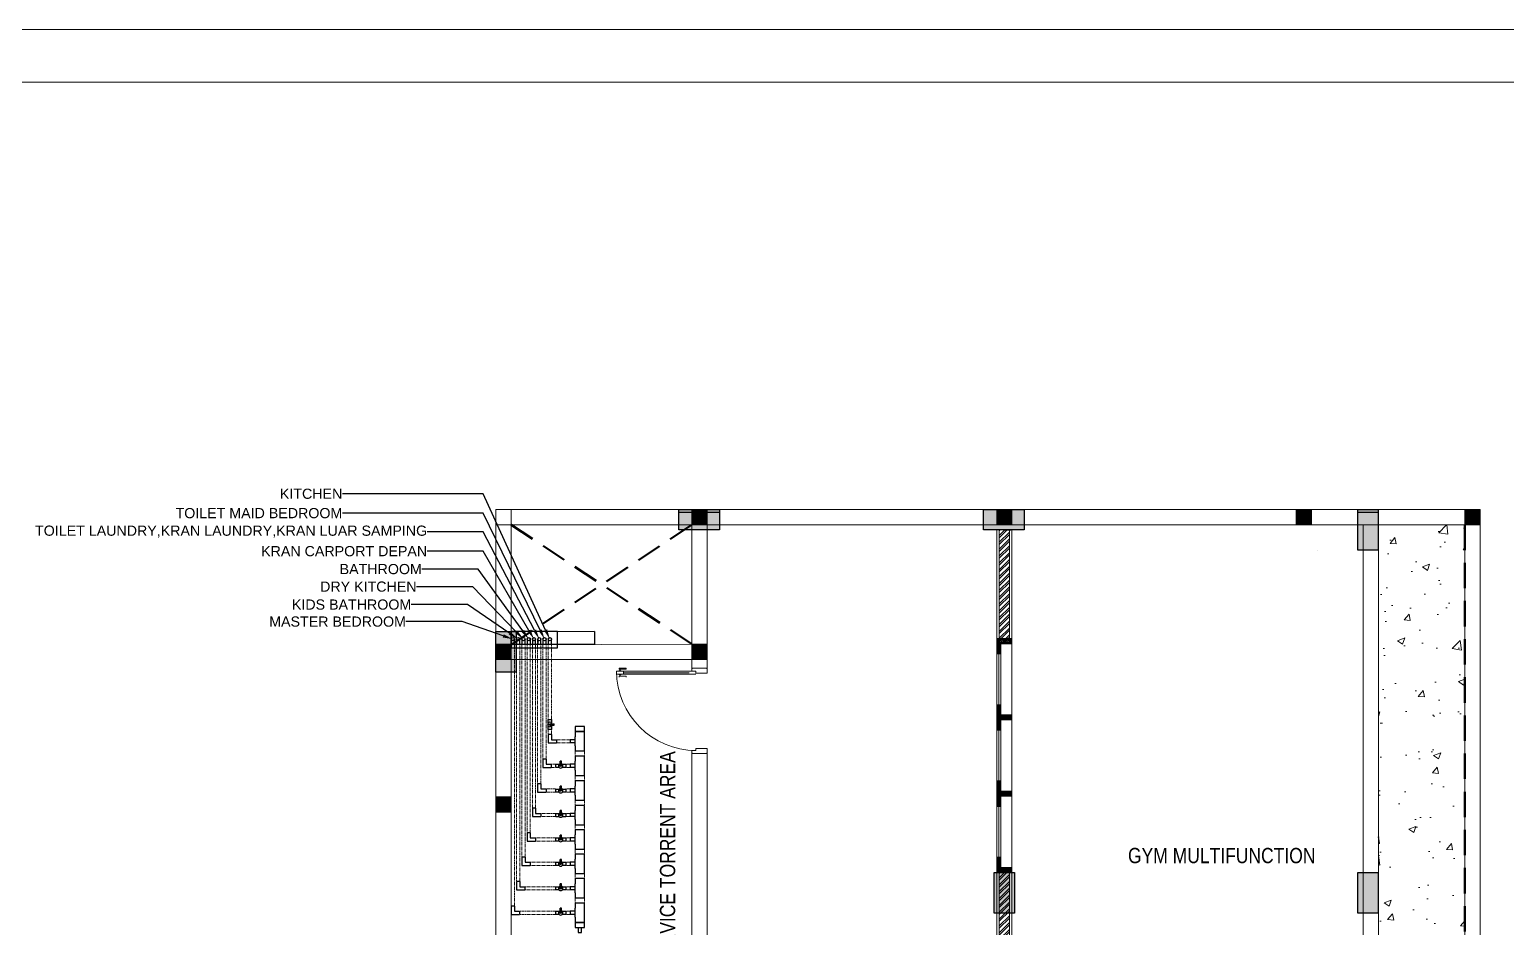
# Model space of a CAD drawing. Header units: millimetres. Extents: x 7371 to 278338, y -43753 to 35464.
# Drawn here: x 234533 to 249034, y -4077 to 4746 of the extents above; entities that cross this region are included whole.
import ezdxf
from ezdxf import colors
from ezdxf.entities.mleader import LeaderData, LeaderLine
from ezdxf.math import Vec2, Vec3

# ---------------------------------------------------------------- set-up
doc = ezdxf.new("R2010")
doc.units = ezdxf.units.MM
doc.header["$MEASUREMENT"] = 0
for name, pattern in [('CENTER', [50.8, 31.75, -6.35, 6.35, -6.35]), ('DASHED2', [0.375, 0.25, -0.125]), ('SLD-Solid', [0])]:
    doc.linetypes.add(name, pattern=pattern)
for name, color, linetype, lineweight in [('28-Arsiran', 252, 'Continuous', 5), ('8', 8, 'Continuous', 5), ('DINDING', 1, 'Continuous', 20), ('DOOR OPENING', 4, 'SLD-Solid', 5), ('FURNITURE', 25, 'Continuous', 5), ('HATCH', 8, 'Continuous', 13), ('KOL', 5, 'Continuous', 18), ('LEGEND', 1, 'DASHED2', 50), ('PIPA AIR BERSIH', 5, 'CENTER', 5), ('XR-KOP A3_MOZART$0$KOP-A1$0$A-GRSKOP', 1, 'Continuous', 5)]:
    doc.layers.add(name, color=color, linetype=linetype, lineweight=lineweight)
doc.layers.add('TEXT', color=4, linetype='Continuous')
doc.layers.add('WALL', color=90, linetype='Continuous')
doc.styles.add('Arial Narrow', font='ARIALN.TTF')
doc.styles.get("Standard").update_dxf_attribs({"font": 'arial.ttf'})
pattern_1 = [(45, (1137.498356, -92.458219), (-0.00773398042, 0.00773398042), [])]
pattern_2 = [(45, (1137.499063, -93.208219), (-0.00773398042, 0.00773398042), [])]
pattern_3 = [(45, (1137.499063, -94.708219), (-0.00773398042, 0.00773398042), [])]

# ---------------------------------------------------------------- blocks, each defined once
blk = doc.blocks.new('hsdh')
at = {"layer": 'XR-KOP A3_MOZART$0$KOP-A1$0$A-GRSKOP', "color": 0, "linetype": 'Continuous', "lineweight": 5}
blk.add_lwpolyline([(145480, 82601), (107945, 82601), (107945, 56197), (145480, 56197)], close=True, dxfattribs=at)
at = {"layer": 'XR-KOP A3_MOZART$0$KOP-A1$0$A-GRSKOP', "color": 5, "linetype": 'Continuous', "lineweight": 5}
blk.add_lwpolyline([(145017, 82138), (108409, 82138), (108409, 56660), (145017, 56660)], close=True, dxfattribs=at)
blk = doc.blocks.new('KOLOM PRAKTIS')
at = {"layer": 'HATCH'}
h = blk.add_hatch(color=256, dxfattribs=at)
h.dxf.hatch_style = 1
h.paths.add_polyline_path([(-75, 75), (-75, -75), (75, -75), (75, 75)])
at = {"layer": 'KOL'}
blk.add_lwpolyline([(-75, -75), (75, -75), (75, 75), (-75, 75)], close=True, dxfattribs=at)
blk = doc.blocks.new('hs')
at = {"layer": '28-Arsiran'}
h = blk.add_hatch(dxfattribs=at)
h.set_pattern_fill('ANSI32', color=256, scale=0.005)
h.set_pattern_definition([(45, (59.232826, -82.70776), (-0.0336759605, 0.0336759605), []), (45, (59.255276, -82.70776), (-0.0336759605, 0.0336759605), [])])
h.paths.add_polyline_path([(400.119, 76.7), (400.019, 76.7), (400.019, 75.77), (400.119, 75.77)])
h.paths.add_polyline_path([(400.019, 79), (400.119, 79), (400.119, 80.07), (400.019, 80.07)])
at = {"layer": 'DOOR OPENING', "linetype": 'Continuous', "transparency": 33554687}
h = blk.add_hatch(dxfattribs=at)
h.set_pattern_fill('ANSI31', color=256, scale=0.0875)
h.set_pattern_definition(pattern_1)
h.paths.add_polyline_path([(399.994, 78.95), (399.994, 79), (400.144, 79), (400.144, 78.95)])
h = blk.add_hatch(dxfattribs=at)
h.set_pattern_fill('ANSI31', color=256, scale=0.0875)
h.set_pattern_definition(pattern_1)
h.paths.add_polyline_path([(399.994, 78.95), (399.994, 79), (400.144, 79), (400.144, 78.95)])
h = blk.add_hatch(dxfattribs=at)
h.set_pattern_fill('ANSI31', color=256, scale=0.0875)
h.set_pattern_definition([(45, (1185.51811, -241.864732), (-0.00773398042, 0.00773398042), [])])
h.paths.add_polyline_path([(399.994, 78.85), (399.994, 78.95), (400.034, 78.95), (400.034, 78.85)])
h = blk.add_hatch(dxfattribs=at)
h.set_pattern_fill('ANSI31', color=256, scale=0.0875)
h.set_pattern_definition([(45, (1185.518817, -242.464732), (-0.00773398042, 0.00773398042), [])])
h.paths.add_polyline_path([(399.994, 78.25), (399.994, 78.35), (400.034, 78.35), (400.034, 78.25)])
h = blk.add_hatch(dxfattribs=at)
h.set_pattern_fill('ANSI31', color=256, scale=0.0875)
h.set_pattern_definition(pattern_2)
h.paths.add_polyline_path([(399.994, 78.2), (399.994, 78.25), (400.144, 78.25), (400.144, 78.2)])
h = blk.add_hatch(dxfattribs=at)
h.set_pattern_fill('ANSI31', color=256, scale=0.0875)
h.set_pattern_definition(pattern_2)
h.paths.add_polyline_path([(399.994, 78.2), (399.994, 78.25), (400.144, 78.25), (400.144, 78.2)])
h = blk.add_hatch(dxfattribs=at)
h.set_pattern_fill('ANSI31', color=256, scale=0.0875)
h.set_pattern_definition([(45, (1185.51811, -242.614732), (-0.00773398042, 0.00773398042), [])])
h.paths.add_polyline_path([(399.994, 78.1), (399.994, 78.2), (400.034, 78.2), (400.034, 78.1)])
h = blk.add_hatch(dxfattribs=at)
h.set_pattern_fill('ANSI31', color=256, scale=0.0875)
h.set_pattern_definition([(45, (1185.518817, -243.214732), (-0.00773398042, 0.00773398042), [])])
h.paths.add_polyline_path([(399.994, 77.5), (399.994, 77.6), (400.034, 77.6), (400.034, 77.5)])
h = blk.add_hatch(dxfattribs=at)
h.set_pattern_fill('ANSI31', color=256, scale=0.0875)
h.set_pattern_definition([(45, (1137.499063, -93.958219), (-0.00773398042, 0.00773398042), [])])
h.paths.add_polyline_path([(399.994, 77.45), (399.994, 77.5), (400.144, 77.5), (400.144, 77.45)])
h = blk.add_hatch(dxfattribs=at)
h.set_pattern_fill('ANSI31', color=256, scale=0.0875)
h.set_pattern_definition([(45, (1137.499063, -93.958219), (-0.00773398042, 0.00773398042), [])])
h.paths.add_polyline_path([(399.994, 77.45), (399.994, 77.5), (400.144, 77.5), (400.144, 77.45)])
h = blk.add_hatch(dxfattribs=at)
h.set_pattern_fill('ANSI31', color=256, scale=0.0875)
h.set_pattern_definition([(45, (1185.51811, -243.364732), (-0.00773398042, 0.00773398042), [])])
h.paths.add_polyline_path([(399.994, 77.35), (399.994, 77.45), (400.034, 77.45), (400.034, 77.35)])
h = blk.add_hatch(dxfattribs=at)
h.set_pattern_fill('ANSI31', color=256, scale=0.0875)
h.set_pattern_definition([(45, (1185.518817, -243.964732), (-0.00773398042, 0.00773398042), [])])
h.paths.add_polyline_path([(399.994, 76.75), (399.994, 76.85), (400.034, 76.85), (400.034, 76.75)])
h = blk.add_hatch(dxfattribs=at)
h.set_pattern_fill('ANSI31', color=256, scale=0.0875)
h.set_pattern_definition(pattern_3)
h.paths.add_polyline_path([(399.994, 76.7), (399.994, 76.75), (400.144, 76.75), (400.144, 76.7)])
h = blk.add_hatch(dxfattribs=at)
h.set_pattern_fill('ANSI31', color=256, scale=0.0875)
h.set_pattern_definition(pattern_3)
h.paths.add_polyline_path([(399.994, 76.7), (399.994, 76.75), (400.144, 76.75), (400.144, 76.7)])
at = {"layer": 'FURNITURE', "linetype": 'Continuous', "transparency": 33554687}
h = blk.add_hatch(dxfattribs=at)
h.set_pattern_fill('AR-CONC', color=8, scale=0.1)
h.set_pattern_definition([(50, (284.8559, 29.7792), (0.7172602, -0.0627521), [0.075, -0.825]), (355, (284.8559, 29.7792), (-0.1387513, 0.752192), [0.06, -0.66]), (100.45144, (284.9157, 29.77394), (0.578509, 0.68944), [0.06374, -0.701142]), (46.1842, (284.8559, 29.9792), (1.0672413, -0.165519), [0.1125, -1.2375]), (96.6356, (284.9448, 29.9654), (0.934662, 0.974119), [0.09561, -1.051714]), (351.1842, (284.8559, 29.9792), (0.934662, 0.974119), [0.09, -0.99]), (21, (284.9559, 29.9292), (0.596907, -0.402619), [0.075, -0.825]), (326, (284.9559, 29.9292), (0.2433153, 0.72515), [0.06, -0.66]), (71.45144, (285.00564, 29.8956), (0.8402224, 0.322531), [0.06374, -0.701142]), (37.5, (284.8559, 29.77917), (0.01215986, 0.33289385), [0, -0.652, 0, -0.67, 0, -0.6625]), (7.5, (284.8559, 29.77917), (0.2630695, 0.3944117), [0, -0.382, 0, -0.637, 0, -0.2525]), (327.5, (284.6329, 29.77917), (0.53382244, -0.02255487), [0, -0.25, 0, -0.78, 0, -1.035]), (317.5, (284.5329, 29.77917), (0.5831862, 0.100105), [0, -0.325, 0, -0.518, 0, -0.735])])
h.paths.add_polyline_path([(403.744, 73.2), (404.594, 73.2), (404.594, 73.975), (404.594, 80.12), (403.744, 80.12)])
at = {"layer": '8'}
for p, q in [((400.019, 75.77), (400.019, 76.7)), ((400.119, 75.77), (400.119, 76.7))]:
    blk.add_line(p, q, dxfattribs=at)
at = {"layer": 'DINDING', "color": 8}
for p, q in [((404.744, 80.27), (395.074, 80.27)), ((404.744, 80.27), (403.159, 80.27)), ((395.074, 80.12), (404.744, 80.12)), ((395.224, 78.94), (396.999, 78.945)), ((396.999, 78.795), (395.224, 78.795)), ((396.999, 73.05), (396.999, 77.901)), ((397.149, 77.87), (397.149, 73.05))]:
    blk.add_line(p, q, dxfattribs=at)
blk.add_lwpolyline([(395.074, 66.315), (395.074, 80.27), (395.224, 80.27), (395.224, 66.315), (395.224, 66.315)], dxfattribs=at)
for points in [[(397.149, 78.71), (397.149, 80.12), (396.999, 80.12), (396.999, 78.71)], [(403.594, 73.05), (403.594, 80.12), (403.744, 80.12), (403.744, 73.05)], [(404.744, 80.12), (404.744, 73.2), (404.594, 73.2), (404.594, 80.12)], [(399.994, 75.77), (399.994, 80.07), (400.144, 80.07), (400.144, 75.77)], [(400.019, 79), (400.019, 80.07), (400.119, 80.07), (400.119, 79)]]:
    blk.add_lwpolyline(points, close=True, dxfattribs=at)
at = {"layer": 'DOOR OPENING', "linetype": 'Continuous', "transparency": 33554687}
for p, q in [((399.994, 78.2), (399.994, 78.95)), ((400.034, 78.95), (400.034, 78.25)), ((400.034, 78.25), (400.034, 78.95)), ((400.034, 78.95), (400.034, 78.25)), ((400.144, 78.25), (400.144, 79)), ((399.994, 78.85), (400.034, 78.85)), ((400.014, 78.35), (400.014, 78.85)), ((399.994, 78.35), (400.034, 78.35)), ((400.144, 77.5), (400.144, 78.25)), ((399.994, 77.45), (399.994, 78.2)), ((399.994, 78.1), (400.034, 78.1)), ((400.014, 77.6), (400.014, 78.1)), ((400.034, 78.2), (400.034, 77.5)), ((400.034, 77.5), (400.034, 78.2)), ((400.034, 78.2), (400.034, 77.5)), ((399.994, 77.6), (400.034, 77.6)), ((400.144, 76.75), (400.144, 77.5)), ((399.994, 76.7), (399.994, 77.45)), ((399.994, 77.35), (400.034, 77.35)), ((400.014, 76.85), (400.014, 77.35)), ((400.034, 77.45), (400.034, 76.75)), ((400.034, 76.75), (400.034, 77.45)), ((400.034, 77.45), (400.034, 76.75)), ((399.994, 76.85), (400.034, 76.85))]:
    blk.add_line(p, q, dxfattribs=at)
at = {"layer": 'DOOR OPENING', "color": 8, "linetype": 'Continuous', "transparency": 33554687}
for p, q in [((396.326, 78.68), (396.259, 78.68)), ((396.259, 78.68), (396.259, 78.65)), ((396.281, 78.68), (396.304, 78.68)), ((396.302, 78.684), (396.283, 78.684)), ((396.354, 78.708), (396.286, 78.708)), ((396.286, 78.708), (396.286, 78.699)), ((396.286, 78.699), (396.354, 78.699)), ((396.304, 78.68), (396.304, 78.682)), ((396.326, 78.65), (396.326, 78.68)), ((396.354, 78.699), (396.354, 78.708)), ((396.971, 78.68), (397.039, 78.68)), ((396.999, 78.68), (396.999, 78.705)), ((396.999, 78.705), (397.004, 78.705)), ((397.039, 78.68), (396.999, 78.68)), ((397.004, 78.705), (397.004, 78.71)), ((397.004, 78.71), (397.144, 78.71)), ((397.039, 78.66), (397.039, 78.68)), ((397.149, 78.66), (397.039, 78.66)), ((397.144, 78.71), (397.144, 78.705)), ((397.144, 78.705), (397.149, 78.705)), ((397.149, 78.705), (397.149, 78.66)), ((396.259, 78.65), (396.326, 78.65)), ((396.281, 78.65), (396.304, 78.65)), ((396.281, 78.648), (396.281, 78.65)), ((396.302, 78.646), (396.283, 78.646)), ((396.286, 78.63), (396.354, 78.63)), ((396.286, 78.622), (396.286, 78.63)), ((396.304, 78.65), (396.304, 78.648)), ((396.354, 78.63), (396.354, 78.622)), ((397.039, 78.65), (396.971, 78.65)), ((397.039, 77.9), (396.999, 77.9)), ((396.999, 77.9), (396.999, 77.875)), ((396.999, 77.875), (397.004, 77.875)), ((397.004, 77.875), (397.004, 77.87)), ((397.004, 77.87), (397.144, 77.87)), ((397.039, 77.92), (397.039, 77.9)), ((397.149, 77.92), (397.039, 77.92)), ((397.144, 77.87), (397.144, 77.875)), ((397.144, 77.875), (397.149, 77.875)), ((397.149, 77.875), (397.149, 77.92))]:
    blk.add_line(p, q, dxfattribs=at)
at = {"layer": 'DOOR OPENING', "color": 8, "transparency": 33554687}
blk.add_line((396.281, 78.682), (396.281, 78.68), dxfattribs=at)
at = {"layer": 'DOOR OPENING', "color": 8, "linetype": 'Continuous', "ltscale": 10, "transparency": 33554687}
for p, q in [((396.29, 78.699), (396.29, 78.684)), ((396.296, 78.699), (396.296, 78.684)), ((396.971, 78.68), (396.326, 78.68)), ((396.326, 78.665), (396.971, 78.665)), ((397.004, 78.71), (396.999, 78.71)), ((397.144, 78.71), (397.149, 78.71)), ((396.29, 78.646), (396.29, 78.63)), ((396.296, 78.646), (396.296, 78.63)), ((396.971, 78.65), (396.326, 78.65)), ((397.004, 77.87), (396.999, 77.87)), ((397.144, 77.87), (397.149, 77.87))]:
    blk.add_line(p, q, dxfattribs=at)
at = {"layer": 'DOOR OPENING', "linetype": 'Continuous', "transparency": 33554687}
for points in [[(399.994, 79), (399.994, 78.95), (400.144, 78.95), (400.144, 79)], [(399.994, 79), (399.994, 78.95), (400.144, 78.95), (400.144, 79)], [(399.994, 78.25), (399.994, 78.2), (400.144, 78.2), (400.144, 78.25)], [(399.994, 78.25), (399.994, 78.2), (400.144, 78.2), (400.144, 78.25)], [(399.994, 77.5), (399.994, 77.45), (400.144, 77.45), (400.144, 77.5)], [(399.994, 77.5), (399.994, 77.45), (400.144, 77.45), (400.144, 77.5)], [(399.994, 76.75), (399.994, 76.7), (400.144, 76.7), (400.144, 76.75)], [(399.994, 76.75), (399.994, 76.7), (400.144, 76.7), (400.144, 76.75)]]:
    blk.add_lwpolyline(points, close=True, dxfattribs=at)
at = {"layer": 'DOOR OPENING', "color": 8, "ltscale": 10, "transparency": 33554687}
blk.add_arc((397.039, 78.68), 0.78, 180, 270, dxfattribs=at)
at = {"layer": 'DOOR OPENING', "color": 8, "linetype": 'Continuous', "transparency": 33554687}
for centre, start, end in [((396.283, 78.682), 90, 180), ((396.302, 78.682), 0, 90), ((396.283, 78.648), 180, 270), ((396.302, 78.648), 270, 0)]:
    blk.add_arc(centre, 0.00169, start, end, dxfattribs=at)
at = {"layer": 'FURNITURE', "color": 8, "linetype": 'Continuous', "transparency": 33554687}
blk.add_line((395.224, 77.832), (395.224, 77.582), dxfattribs=at)
at = {"layer": 'LEGEND', "color": 8}
for p, q in [((395.224, 78.94), (396.999, 80.12)), ((395.224, 80.12), (396.999, 78.945)), ((404.594, 80.12), (404.594, 73.2))]:
    blk.add_line(p, q, dxfattribs=at)
at = {"layer": 'WALL', "color": 8, "transparency": 33554687}
for p, q in [((400.069, 80.27), (400.134, 80.27)), ((400.069, 80.07), (400.134, 80.07))]:
    blk.add_line(p, q, dxfattribs=at)
at = {"layer": 'WALL', "color": 8}
blk.add_line((404.744, 80.12), (404.744, 80.27), dxfattribs=at)
at = {"layer": 'WALL', "color": 8, "transparency": 33554687, "xscale": 0.001, "yscale": 0.001, "zscale": 0.001}
for p in [(397.074, 80.195), (400.069, 80.195), (403.011, 80.195), (404.669, 80.195), (395.149, 78.87), (397.074, 78.87), (395.149, 77.37)]:
    blk.add_blockref('KOLOM PRAKTIS', p, dxfattribs=at)
at = {"layer": 'TEXT', "color": 8, "transparency": 33554687, "style": 'Arial Narrow'}
blk.add_text('SERVICE TORRENT AREA', height=0.15, rotation=90, dxfattribs=at).set_placement((396.835, 75.745))
blk.add_text('GYM MULTIFUNCTION', height=0.15, dxfattribs=at).set_placement((401.284, 76.792))
blk = doc.blocks.new('k4')
at = {"true_color": 0x636466}
h = blk.add_hatch(dxfattribs=at)
h.set_pattern_fill('ANGLE', color=251)
h.set_pattern_definition([(0, (0, 0), (0, 6.985), [5.08, -1.905]), (90, (0, 0), (-6.985, 4e-16), [5.08, -1.905])])
h.paths.add_polyline_path([(210.558, -20.392), (210.358, -20.392), (210.358, -20.792), (210.558, -20.792)])
h = blk.add_hatch(color=251, dxfattribs=at)
h.dxf.hatch_style = 1
h.paths.add_polyline_path([(210.558, -20.594), (210.358, -20.594), (210.358, -20.792), (210.558, -20.792)])
h.paths.add_polyline_path([(210.558, -20.392), (210.358, -20.392), (210.358, -20.594), (210.558, -20.594)])
for p, q in [((210.358, -20.392), (210.558, -20.392)), ((210.558, -20.392), (210.558, -20.792)), ((210.558, -20.792), (210.358, -20.792))]:
    blk.add_line(p, q)
blk.add_lwpolyline([(210.358, -20.392), (210.558, -20.392), (210.558, -20.792), (210.358, -20.792)], close=True)
blk = doc.blocks.new('KLR')
at = {"color": 244, "lineweight": -2, "true_color": 0x991b1e}
blk.add_line((309.333, 188.472), (309.333, 188.472), dxfattribs=at)
at = {"rotation": 270}
for p in [(323.851, 399.231), (326.846, 399.231)]:
    blk.add_blockref('k4', p, dxfattribs=at)
for p in [(99.375, 209.265), (90.905, 208.065), (95.8, 205.695), (99.375, 205.695)]:
    blk.add_blockref('k4', p)
blk = doc.blocks.new('FFRRT')
for points in [[(100371, -2691), (100371, -2741)], [(100371, -2831), (100371, -2881), (100461, -2881), (100461, -2691), (100371, -2691)], [(100371, -2831), (100371, -2741)], [(100321, -2770), (100321, -2802)], [(100371, -2770), (100321, -2770)], [(100371, -2802), (100321, -2802)]]:
    blk.add_lwpolyline(points)
blk = doc.blocks.new('REEE44')
for points in [[(99555, -4027), (99555, -4077), (99645, -4077), (99645, -4027)], [(99645, -4027), (99555, -4027)], [(99584, -4077), (99584, -4127), (99616, -4127), (99616, -4077)]]:
    blk.add_lwpolyline(points)
blk = doc.blocks.new('TRR444')
for points in [[(99645, -1673), (99645, -1623), (99555, -1623), (99555, -1673)], [(99555, -1673), (99645, -1673)]]:
    blk.add_lwpolyline(points)
blk = doc.blocks.new('fdfd')
blk.add_lwpolyline([(99685, -1599), (99685, -1649), (99717, -1649), (99717, -1599)])
blk.add_circle((99701, -1599), 16)
blk = doc.blocks.new('DD443')
for points in [[(99631, -2396), (99597, -2396), (99597, -2364), (99631, -2364)], [(99640, -2380), (99640, -2336)], [(99653, -2336), (99640, -2336)], [(99653, -2380), (99653, -2336)], [(99697, -2364), (99697, -2396), (99662, -2396)], [(99662, -2364), (99697, -2364)]]:
    blk.add_lwpolyline(points)
blk.add_circle((99647, -2380), 6.69)
blk.add_arc((99647, -2380), 22, 107.6716, 72.3284)

msp = doc.modelspace()

# ---------------------------------------------------------------- linework, layer by layer
for points in [[(239261.5, -1294.2), (239261.9, -1169.2)], [(240080.5, -1169.2), (240080.9, -1296.3), (239261.8, -1294.2)], [(239261.9, -1169.2), (240080.5, -1166.9)], [(239657.9, -2182), (239625.9, -2182)], [(239625.9, -2182), (239625.9, -2264), (239707.9, -2264)], [(239657.9, -2182), (239657.9, -2232), (239707.9, -2232)], [(239707.9, -2232), (239707.9, -2264)], [(239605.9, -2422), (239573.9, -2422)], [(239573.9, -2422), (239573.9, -2504), (239655.9, -2504)], [(239605.9, -2422), (239605.9, -2472), (239655.9, -2472)], [(239655.9, -2472), (239655.9, -2504)], [(239553.9, -2666.2), (239521.9, -2666.2)], [(239521.9, -2666.2), (239521.9, -2748.2), (239603.9, -2748.2)], [(239553.9, -2666.2), (239553.9, -2716.2), (239603.9, -2716.2)], [(239603.9, -2716.2), (239603.9, -2748.2)], [(239501.9, -2906.2), (239469.9, -2906.2)], [(239469.9, -2906.2), (239469.9, -2988.2), (239551.9, -2988.2)], [(239501.9, -2906.2), (239501.9, -2956.2), (239551.9, -2956.2)], [(239551.9, -2956.2), (239551.9, -2988.2)], [(239449.9, -3146.2), (239417.9, -3146.2)], [(239417.9, -3146.2), (239417.9, -3228.2), (239499.9, -3228.2)], [(239449.9, -3146.2), (239449.9, -3196.2), (239499.9, -3196.2)], [(239499.9, -3196.2), (239499.9, -3228.2)], [(239397.9, -3386.2), (239365.9, -3386.2)], [(239365.9, -3386.2), (239365.9, -3468.2), (239447.9, -3468.2)], [(239397.9, -3386.2), (239397.9, -3436.2), (239447.9, -3436.2)], [(239447.9, -3436.2), (239447.9, -3468.2)], [(239345.9, -3626.2), (239313.9, -3626.2)], [(239313.9, -3626.2), (239313.9, -3708.2), (239395.9, -3708.2)], [(239345.9, -3626.2), (239345.9, -3676.2), (239395.9, -3676.2)], [(239395.9, -3676.2), (239395.9, -3708.2)], [(239293.9, -3866.2), (239261.9, -3866.2)], [(239261.9, -3866.2), (239261.9, -3948.2), (239343.9, -3948.2)], [(239293.9, -3866.2), (239293.9, -3916.2), (239343.9, -3916.2)], [(239343.9, -3916.2), (239343.9, -3948.2)]]:
    msp.add_lwpolyline(points)
msp.add_lwpolyline([(239718, -1169), (239262.2, -1169), (239262.2, -1329.1), (239718, -1329.1)], close=True)
at = {"layer": 'PIPA AIR BERSIH'}
for points in [[(239261.9, -3866.2), (239261.9, -1294.2)], [(239293.9, -1169.2), (239293.9, -1169.2)], [(239293.9, -3866.2), (239293.9, -1244.2)], [(239313.9, -3708.2), (239313.9, -1244.4)], [(239345.9, -3676.2), (239345.9, -1243.3)], [(239365.9, -3468.2), (239365.9, -1230)], [(239397.9, -3436.2), (239397.9, -1244.5)], [(239417.9, -3228.2), (239417.9, -1244.7)], [(239449.9, -3196.2), (239449.9, -1244.7)], [(239469.9, -2906.2), (239469.9, -1294.7)], [(239501.9, -2906.2), (239501.9, -1244.8)], [(239521.9, -2748.2), (239521.9, -1244.9)], [(239553.9, -2716.2), (239553.9, -1244.9)], [(239573.9, -2504), (239573.9, -1245.1)], [(239605.9, -2472), (239605.9, -1245.1)], [(239625.9, -2264), (239625.9, -1245.4)], [(239657.9, -2232), (239657.9, -1245.4)], [(239625.9, -2232), (239625.9, -2232)], [(239840.7, -2232), (239707.9, -2232)], [(239840.7, -2264), (239707.9, -2264)], [(239890.7, -2343), (239890.7, -2393)], [(239980.7, -2343), (239980.7, -2393)], [(239573.9, -2472), (239573.9, -2472)], [(239698.3, -2472), (239655.9, -2472)], [(239688.4, -2504), (239655.9, -2504)], [(239840.7, -2472), (239798.3, -2472)], [(239840.7, -2504), (239798.3, -2504)], [(239890.7, -2587.2), (239890.7, -2637.2)], [(239980.7, -2587.2), (239980.7, -2637.2)], [(239521.9, -2716.2), (239521.9, -2716.2)], [(239698.3, -2716.2), (239603.9, -2716.2)], [(239698.3, -2748.2), (239603.9, -2748.2)], [(239840.7, -2716.2), (239798.3, -2716.2)], [(239840.7, -2748.2), (239798.3, -2748.2)], [(239890.7, -2827.2), (239890.7, -2877.2)], [(239980.7, -2827.2), (239980.7, -2877.2)], [(239469.9, -2956.2), (239469.9, -2956.2)], [(239698.3, -2956.2), (239551.9, -2956.2)], [(239698.3, -2988.2), (239551.9, -2988.2)], [(239840.7, -2956.2), (239798.3, -2956.2)], [(239840.7, -2988.2), (239798.3, -2988.2)], [(239890.7, -3067.2), (239890.7, -3117.2)], [(239980.7, -3067.2), (239980.7, -3117.2)], [(239417.9, -3196.2), (239417.9, -3196.2)], [(239698.3, -3196.2), (239449.9, -3196.2)], [(239469.9, -3232.3), (239469.9, -3228.2)], [(239698.3, -3228.2), (239499.9, -3228.2)], [(239840.7, -3196.2), (239798.3, -3196.2)], [(239840.7, -3228.2), (239798.3, -3228.2)], [(239890.7, -3307.2), (239890.7, -3357.2)], [(239980.7, -3307.2), (239980.7, -3357.2)], [(239365.9, -3436.2), (239365.9, -3436.2)], [(239698.3, -3468.2), (239365.9, -3468.2)], [(239698.3, -3436.2), (239397.9, -3436.2)], [(239840.7, -3436.2), (239798.3, -3436.2)], [(239840.7, -3468.2), (239798.3, -3468.2)], [(239890.7, -3547.2), (239890.7, -3597.2)], [(239980.7, -3547.2), (239980.7, -3597.2)], [(239313.9, -3676.2), (239313.9, -3676.2)], [(239698.3, -3708.2), (239313.9, -3708.2)], [(239698.3, -3676.2), (239345.9, -3676.2)], [(239840.7, -3676.2), (239798.3, -3676.2)], [(239840.7, -3708.2), (239798.3, -3708.2)], [(239890.7, -3787.2), (239890.7, -3837.2)], [(239980.7, -3787.2), (239980.7, -3837.2)], [(239261.9, -3916.2), (239261.9, -3916.2)], [(239698.3, -3916.2), (239343.9, -3916.2)], [(239698.3, -3948.2), (239343.9, -3948.2)], [(239840.7, -3916.2), (239798.3, -3916.2)], [(239840.7, -3948.2), (239798.3, -3948.2)]]:
    msp.add_lwpolyline(points, dxfattribs=at)

# ---------------------------------------------------------------- block references
at = {"xscale": 999.2999589644489, "yscale": 999.2999589644489, "zscale": 999.2999589644489}
for name, p in [('hs', (-155685.1, -80183.6)), ('KLR', (-61940.3, -188710.3))]:
    msp.add_blockref(name, p, dxfattribs=at)
for name, p in [('fdfd', (139577.2, 355.1)), ('fdfd', (139629.2, 354.9)), ('fdfd', (139681.2, 354.8)), ('fdfd', (139733.2, 354.7)), ('fdfd', (139785.2, 354.5)), ('fdfd', (139837.2, 354.4)), ('fdfd', (139889.2, 354.3)), ('fdfd', (139941.2, 353.9)), ('FFRRT', (139519.3, 538)), ('TRR444', (140335.3, -480)), ('DD443', (140101.7, -108.5)), ('FFRRT', (139519.3, 298)), ('DD443', (140101.7, -352.7)), ('FFRRT', (139519.3, 53.8)), ('FFRRT', (139519.3, -186.2)), ('DD443', (140101.7, -592.7)), ('DD443', (140101.7, -832.7)), ('FFRRT', (139519.3, -426.2)), ('DD443', (140101.7, -1072.7)), ('FFRRT', (139519.3, -666.2)), ('FFRRT', (139519.3, -906.2)), ('DD443', (140101.7, -1312.7)), ('DD443', (140101.7, -1552.7)), ('FFRRT', (139519.3, -1146.2)), ('REEE44', (140335.3, 0))]:
    msp.add_blockref(name, p)
at = {"rotation": 270}
msp.add_blockref('DD443', (242021.4, 97564.5), dxfattribs=at)
at = {"layer": 'LEGEND', "xscale": 1.118180854261528, "yscale": 1.118180854261528, "zscale": 1.118180854261528}
msp.add_blockref('hsdh', (97759.8, -87617.1), dxfattribs=at)

# ---------------------------------------------------------------- leaders
ml = msp.add_multileader_mtext('Standard')
ml.set_content('KITCHEN', color=256)
ml.set_leader_properties()
ml.build(insert=Vec2(0, 0))
ml.multileader.update_dxf_attribs({"dogleg_length": 0.36, "arrow_head_size": 100})
ctx = ml.context
ctx.base_point, ctx.char_height, ctx.arrow_head_size, ctx.landing_gap_size, ctx.plane_origin = Vec3(237012.5, 183.7), 100, 100, 0.09, Vec3(239641.9, -1245.4)
ctx.text_align_type = 2
notes = []
notes.append((ctx, [(1, (1, 1, 0), (238988.1, 183.7), (-1, 0), 1384, [(0, [(239641.9, -1245.4)], 0, [])])]))
ctx.mtext.insert, ctx.mtext.width, ctx.mtext.alignment, ctx.mtext.flow_direction = Vec3(237604, 234.5), 1232.045, 3, 5
ml = msp.add_multileader_mtext('Standard')
ml.set_content('TOILET MAID BEDROOM', color=256)
ml.set_leader_properties()
ml.build(insert=Vec2(0, 0))
ml.multileader.update_dxf_attribs({"dogleg_length": 0.36, "arrow_head_size": 100})
ctx = ml.context
ctx.base_point, ctx.char_height, ctx.arrow_head_size, ctx.landing_gap_size, ctx.plane_origin = Vec3(235980.1, -6.6), 100, 100, 0.09, Vec3(239589.9, -1245)
ctx.text_align_type = 2
notes.append((ctx, [(1, (1, 1, 0), (238988.1, -6.6), (-1, 0), 1384, [(0, [(239589.9, -1245)], 0, [])])]))
ctx.mtext.insert, ctx.mtext.alignment, ctx.mtext.flow_direction = Vec3(237604, 44.2), 3, 5
ml = msp.add_multileader_mtext('Standard')
ml.set_content('TOILET LAUNDRY,KRAN LAUNDRY,KRAN LUAR SAMPING', color=256)
ml.set_leader_properties()
ml.build(insert=Vec2(0, 0))
ml.multileader.update_dxf_attribs({"dogleg_length": 0.36, "arrow_head_size": 100})
ctx = ml.context
ctx.base_point, ctx.char_height, ctx.arrow_head_size, ctx.landing_gap_size, ctx.plane_origin = Vec3(234598.3, -188.3), 100, 100, 0.09, Vec3(239537.9, -1244.9)
ctx.text_align_type = 2
notes.append((ctx, [(1, (1, 1, 0), (238988.1, -188.3), (-1, 0), 551.3, [(0, [(239537.9, -1244.9)], 0, [])])]))
ctx.mtext.insert, ctx.mtext.alignment, ctx.mtext.flow_direction = Vec3(238436.7, -128.4), 3, 5
ml = msp.add_multileader_mtext('Standard')
ml.set_content('KRAN CARPORT DEPAN', color=256)
ml.set_leader_properties()
ml.build(insert=Vec2(0, 0))
ml.multileader.update_dxf_attribs({"dogleg_length": 0.36, "arrow_head_size": 100})
ctx = ml.context
ctx.base_point, ctx.char_height, ctx.arrow_head_size, ctx.landing_gap_size, ctx.plane_origin = Vec3(236828.2, -380.5), 100, 100, 0.09, Vec3(239485.9, -1244.8)
ctx.text_align_type = 2
notes.append((ctx, [(1, (1, 1, 0), (238988.1, -380.5), (-1, 0), 551.3, [(0, [(239485.9, -1244.8)], 0, [])])]))
ctx.mtext.insert, ctx.mtext.alignment, ctx.mtext.flow_direction = Vec3(238436.7, -329.6), 3, 5
ml = msp.add_multileader_mtext('Standard')
ml.set_content('BATHROOM', color=256)
ml.set_leader_properties()
ml.build(insert=Vec2(0, 0))
ml.multileader.update_dxf_attribs({"dogleg_length": 0.36, "arrow_head_size": 100})
ctx = ml.context
ctx.base_point, ctx.char_height, ctx.arrow_head_size, ctx.landing_gap_size, ctx.plane_origin = Vec3(237598.2, -556.5), 100, 100, 0.09, Vec3(239433.9, -1244.6)
ctx.text_align_type = 2
notes.append((ctx, [(1, (1, 1, 0), (238936.1, -556.5), (-1, 0), 551.3, [(0, [(239433.9, -1244.6)], 0, [])])]))
ctx.mtext.insert, ctx.mtext.alignment, ctx.mtext.flow_direction = Vec3(238384.7, -505.6), 3, 5
ml = msp.add_multileader_mtext('Standard')
ml.set_content('DRY KITCHEN', color=256)
ml.set_leader_properties()
ml.build(insert=Vec2(0, 0))
ml.multileader.update_dxf_attribs({"dogleg_length": 0.36, "arrow_head_size": 100})
ctx = ml.context
ctx.base_point, ctx.char_height, ctx.arrow_head_size, ctx.landing_gap_size, ctx.plane_origin = Vec3(237407.9, -728.7), 100, 100, 0.09, Vec3(239381.9, -1244.5)
ctx.text_align_type = 2
notes.append((ctx, [(1, (1, 1, 0), (238884.1, -728.7), (-1, 0), 551.3, [(0, [(239381.9, -1244.5)], 0, [])])]))
ctx.mtext.insert, ctx.mtext.alignment, ctx.mtext.flow_direction = Vec3(238332.7, -677.9), 3, 5
ml = msp.add_multileader_mtext('Standard')
ml.set_content('KIDS BATHROOM', color=256)
ml.set_leader_properties()
ml.build(insert=Vec2(0, 0))
ml.multileader.update_dxf_attribs({"dogleg_length": 0.36, "arrow_head_size": 100})
ctx = ml.context
ctx.base_point, ctx.char_height, ctx.arrow_head_size, ctx.landing_gap_size, ctx.plane_origin = Vec3(237129.4, -905.2), 100, 100, 0.09, Vec3(239329.9, -1244.3)
ctx.text_align_type = 2
notes.append((ctx, [(1, (1, 1, 0), (238832.1, -905.2), (-1, 0), 551.3, [(0, [(239329.9, -1244.3)], 0, [])])]))
ctx.mtext.insert, ctx.mtext.alignment, ctx.mtext.flow_direction = Vec3(238280.7, -854.3), 3, 5
ml = msp.add_multileader_mtext('Standard')
ml.set_content('MASTER BEDROOM', color=256)
ml.set_leader_properties()
ml.build(insert=Vec2(0, 0))
ml.multileader.update_dxf_attribs({"dogleg_length": 0.36, "arrow_head_size": 100})
ctx = ml.context
ctx.base_point, ctx.char_height, ctx.arrow_head_size, ctx.landing_gap_size, ctx.plane_origin = Vec3(236906.8, -1072.4), 100, 100, 0.09, Vec3(239277.9, -1244.2)
ctx.text_align_type = 2
notes.append((ctx, [(1, (1, 1, 0), (238780.1, -1072.4), (-1, 0), 551.3, [(0, [(239277.9, -1244.2)], 0, [])])]))
ctx.mtext.insert, ctx.mtext.alignment, ctx.mtext.flow_direction = Vec3(238228.7, -1021.5), 3, 5
for ctx, leaders in notes:
    for number, flags, end, landing, length, lines in leaders:
        leader = LeaderData()
        leader.index, (leader.has_last_leader_line, leader.has_dogleg_vector, leader.attachment_direction) = number, flags
        leader.last_leader_point, leader.dogleg_vector, leader.dogleg_length = Vec3(end), Vec3(landing), length
        for number, points, colour, breaks in lines:
            line = LeaderLine()
            line.index, line.vertices, line.color, line.breaks = number, Vec3.list(points), colors.encode_raw_color(colour), breaks
            leader.lines.append(line)
        ctx.leaders.append(leader)

doc.saveas('drawing.dxf')
